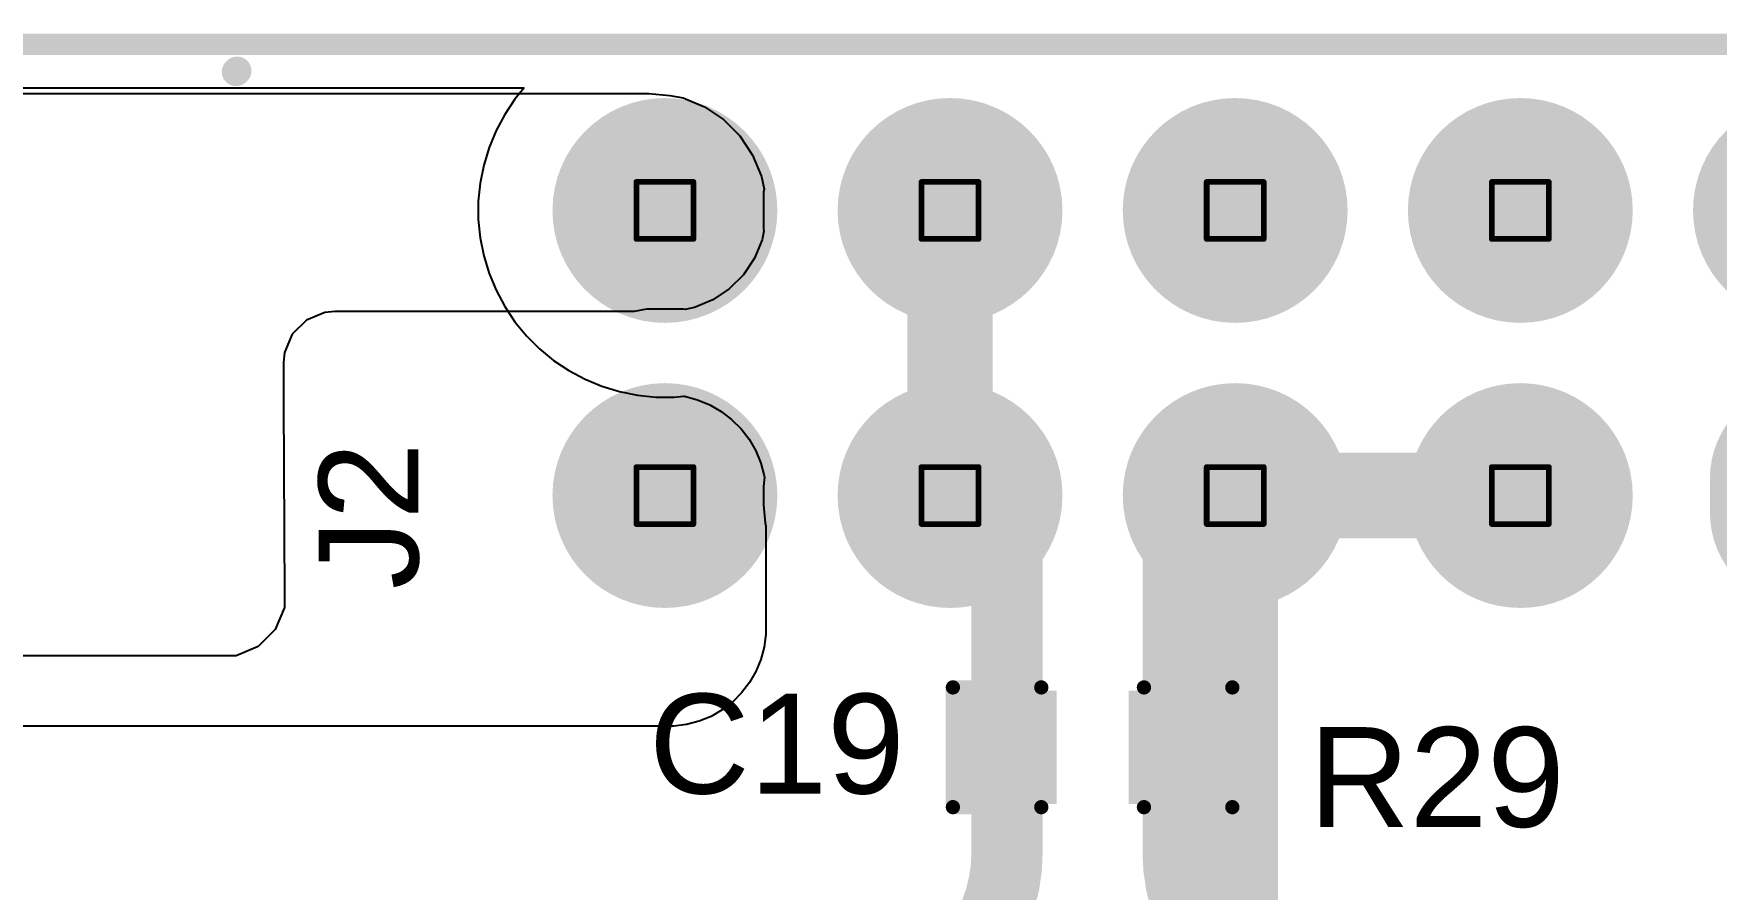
# Model space of a CAD drawing. Header units: inches. Extents: x 0 to 11.2, y -0.2 to 5.5.
# Drawn here: x 1.394 to 1.984, y 2.253 to 2.553 of the extents above; entities that cross this region are included whole.
import ezdxf

# ---------------------------------------------------------------- set-up
doc = ezdxf.new("R2010")
doc.units = ezdxf.units.IN
doc.header["$MEASUREMENT"] = 0
for name, color, linetype in [('Board Outline', 216, 'Continuous'), ('Bottom Layer', 5, 'Continuous'), ('Bottom Solder', 6, 'Continuous'), ('Drill Drawing', 1, 'Continuous'), ('Multi-Layer', 9, 'Continuous'), ('Pad Holes', 156, 'Continuous'), ('Top Layer', 1, 'Continuous'), ('Top Overlay', 2, 'Continuous'), ('Top Paste', 8, 'Continuous'), ('Top Solder', 216, 'Continuous')]:
    doc.layers.add(name, color=color, linetype=linetype)
doc.styles.add('Arial', font='', dxfattribs={"height": 0.2})
doc.styles.get('Arial').set_extended_font_data('Arial')

# ---------------------------------------------------------------- blocks, each defined once
blk = doc.blocks.new('SFH11_PBPC_D12_RA_BK_7')
at = {"layer": 'Bottom Layer'}
h = blk.add_hatch(color=5, dxfattribs=at)
edge = h.paths.add_edge_path()
edge.add_arc((0.25, 0.0500001), 0.035433, 0, 360)
h = blk.add_hatch(color=5, dxfattribs=at)
edge = h.paths.add_edge_path()
edge.add_arc((0.35, 0.0500001), 0.035433, 0, 360)
h = blk.add_hatch(color=5, dxfattribs=at)
edge = h.paths.add_edge_path()
edge.add_arc((0.45, 0.0500001), 0.035433, 0, 360)
h = blk.add_hatch(color=5, dxfattribs=at)
edge = h.paths.add_edge_path()
edge.add_arc((0.55, 0.0500001), 0.035433, 0, 360)
h = blk.add_hatch(color=5, dxfattribs=at)
edge = h.paths.add_edge_path()
edge.add_arc((0.15, -0.0499999), 0.035433, 0, 360)
h = blk.add_hatch(color=5, dxfattribs=at)
edge = h.paths.add_edge_path()
edge.add_arc((0.25, -0.0499999), 0.035433, 0, 360)
h = blk.add_hatch(color=5, dxfattribs=at)
edge = h.paths.add_edge_path()
edge.add_arc((0.35, -0.0499998), 0.035433, 0, 360)
h = blk.add_hatch(color=5, dxfattribs=at)
edge = h.paths.add_edge_path()
edge.add_arc((0.4500001, -0.0499998), 0.035433, 0, 360)
h = blk.add_hatch(color=5, dxfattribs=at)
edge = h.paths.add_edge_path()
edge.add_arc((0.55, -0.0499998), 0.035433, 0, 360)
at = {"layer": 'Bottom Solder'}
h = blk.add_hatch(color=6, dxfattribs=at)
edge = h.paths.add_edge_path()
edge.add_arc((0.15, 0.04409455), 0.0335275, 180, 360)
edge.add_line((0.1835275, 0.04409455), (0.1835275, 0.05590565))
edge.add_arc((0.15, 0.05590565), 0.0335275, 0, 180)
edge.add_line((0.1164725, 0.05590565000000001), (0.1164725, 0.04409455000000001))
h = blk.add_hatch(color=6, dxfattribs=at)
edge = h.paths.add_edge_path()
edge.add_arc((0.25, 0.0500001), 0.039433, 0, 360)
h = blk.add_hatch(color=6, dxfattribs=at)
edge = h.paths.add_edge_path()
edge.add_arc((0.35, 0.0500001), 0.039433, 0, 360)
h = blk.add_hatch(color=6, dxfattribs=at)
edge = h.paths.add_edge_path()
edge.add_arc((0.45, 0.0500001), 0.039433, 0, 360)
h = blk.add_hatch(color=6, dxfattribs=at)
edge = h.paths.add_edge_path()
edge.add_arc((0.55, 0.0500001), 0.039433, 0, 360)
h = blk.add_hatch(color=6, dxfattribs=at)
edge = h.paths.add_edge_path()
edge.add_arc((0.15, -0.0499999), 0.039433, 0, 360)
h = blk.add_hatch(color=6, dxfattribs=at)
edge = h.paths.add_edge_path()
edge.add_arc((0.25, -0.0499999), 0.039433, 0, 360)
h = blk.add_hatch(color=6, dxfattribs=at)
edge = h.paths.add_edge_path()
edge.add_arc((0.35, -0.0499998), 0.039433, 0, 360)
h = blk.add_hatch(color=6, dxfattribs=at)
edge = h.paths.add_edge_path()
edge.add_arc((0.4500001, -0.0499998), 0.039433, 0, 360)
h = blk.add_hatch(color=6, dxfattribs=at)
edge = h.paths.add_edge_path()
edge.add_arc((0.55, -0.0499998), 0.039433, 0, 360)
at = {"layer": 'Multi-Layer'}
h = blk.add_hatch(color=9, dxfattribs=at)
edge = h.paths.add_edge_path()
edge.add_arc((0.25, 0.0500001), 0.035433, 0, 360)
h = blk.add_hatch(color=9, dxfattribs=at)
edge = h.paths.add_edge_path()
edge.add_arc((0.35, 0.0500001), 0.035433, 0, 360)
h = blk.add_hatch(color=9, dxfattribs=at)
edge = h.paths.add_edge_path()
edge.add_arc((0.45, 0.0500001), 0.035433, 0, 360)
h = blk.add_hatch(color=9, dxfattribs=at)
edge = h.paths.add_edge_path()
edge.add_arc((0.55, 0.0500001), 0.035433, 0, 360)
h = blk.add_hatch(color=9, dxfattribs=at)
edge = h.paths.add_edge_path()
edge.add_arc((0.15, -0.0499999), 0.035433, 0, 360)
h = blk.add_hatch(color=9, dxfattribs=at)
edge = h.paths.add_edge_path()
edge.add_arc((0.25, -0.0499999), 0.035433, 0, 360)
h = blk.add_hatch(color=9, dxfattribs=at)
edge = h.paths.add_edge_path()
edge.add_arc((0.35, -0.0499998), 0.035433, 0, 360)
h = blk.add_hatch(color=9, dxfattribs=at)
edge = h.paths.add_edge_path()
edge.add_arc((0.4500001, -0.0499998), 0.035433, 0, 360)
h = blk.add_hatch(color=9, dxfattribs=at)
edge = h.paths.add_edge_path()
edge.add_arc((0.55, -0.0499998), 0.035433, 0, 360)
at = {"layer": 'Pad Holes'}
h = blk.add_hatch(color=7, dxfattribs=at)
edge = h.paths.add_edge_path()
edge.add_arc((0.25, 0.0500001), 0.0200787, 0, 360)
h = blk.add_hatch(color=7, dxfattribs=at)
edge = h.paths.add_edge_path()
edge.add_arc((0.35, 0.0500001), 0.0200787, 0, 360)
h = blk.add_hatch(color=7, dxfattribs=at)
edge = h.paths.add_edge_path()
edge.add_arc((0.45, 0.0500001), 0.0200787, 0, 360)
h = blk.add_hatch(color=7, dxfattribs=at)
edge = h.paths.add_edge_path()
edge.add_arc((0.55, 0.0500001), 0.0200787, 0, 360)
h = blk.add_hatch(color=7, dxfattribs=at)
edge = h.paths.add_edge_path()
edge.add_arc((0.25, -0.0499999), 0.0200787, 0, 360)
h = blk.add_hatch(color=7, dxfattribs=at)
edge = h.paths.add_edge_path()
edge.add_arc((0.35, -0.0499998), 0.0200787, 0, 360)
h = blk.add_hatch(color=7, dxfattribs=at)
edge = h.paths.add_edge_path()
edge.add_arc((0.4500001, -0.0499998), 0.0200787, 0, 360)
h = blk.add_hatch(color=7, dxfattribs=at)
edge = h.paths.add_edge_path()
edge.add_arc((0.55, -0.0499998), 0.0200787, 0, 360)
at = {"layer": 'Top Layer'}
h = blk.add_hatch(color=1, dxfattribs=at)
edge = h.paths.add_edge_path()
edge.add_arc((0.25, 0.0500001), 0.035433, 0, 360)
h = blk.add_hatch(color=1, dxfattribs=at)
edge = h.paths.add_edge_path()
edge.add_arc((0.35, 0.0500001), 0.035433, 0, 360)
h = blk.add_hatch(color=1, dxfattribs=at)
edge = h.paths.add_edge_path()
edge.add_arc((0.45, 0.0500001), 0.035433, 0, 360)
h = blk.add_hatch(color=1, dxfattribs=at)
edge = h.paths.add_edge_path()
edge.add_arc((0.55, 0.0500001), 0.035433, 0, 360)
h = blk.add_hatch(color=1, dxfattribs=at)
edge = h.paths.add_edge_path()
edge.add_arc((0.15, -0.0499999), 0.035433, 0, 360)
h = blk.add_hatch(color=1, dxfattribs=at)
edge = h.paths.add_edge_path()
edge.add_arc((0.25, -0.0499999), 0.035433, 0, 360)
h = blk.add_hatch(color=1, dxfattribs=at)
edge = h.paths.add_edge_path()
edge.add_arc((0.35, -0.0499998), 0.035433, 0, 360)
h = blk.add_hatch(color=1, dxfattribs=at)
edge = h.paths.add_edge_path()
edge.add_arc((0.4500001, -0.0499998), 0.035433, 0, 360)
h = blk.add_hatch(color=1, dxfattribs=at)
edge = h.paths.add_edge_path()
edge.add_arc((0.55, -0.0499998), 0.035433, 0, 360)
at = {"layer": 'Top Solder'}
h = blk.add_hatch(color=216, dxfattribs=at)
edge = h.paths.add_edge_path()
edge.add_arc((0.15, 0.04409455), 0.0335275, 180, 360)
edge.add_line((0.1835275, 0.04409455), (0.1835275, 0.05590565))
edge.add_arc((0.15, 0.05590565), 0.0335275, 0, 180)
edge.add_line((0.1164725, 0.05590565000000001), (0.1164725, 0.04409455000000001))
h = blk.add_hatch(color=216, dxfattribs=at)
edge = h.paths.add_edge_path()
edge.add_arc((0.25, 0.0500001), 0.039433, 0, 360)
h = blk.add_hatch(color=216, dxfattribs=at)
edge = h.paths.add_edge_path()
edge.add_arc((0.35, 0.0500001), 0.039433, 0, 360)
h = blk.add_hatch(color=216, dxfattribs=at)
edge = h.paths.add_edge_path()
edge.add_arc((0.45, 0.0500001), 0.039433, 0, 360)
h = blk.add_hatch(color=216, dxfattribs=at)
edge = h.paths.add_edge_path()
edge.add_arc((0.55, 0.0500001), 0.039433, 0, 360)
h = blk.add_hatch(color=216, dxfattribs=at)
edge = h.paths.add_edge_path()
edge.add_arc((0.15, -0.0499999), 0.039433, 0, 360)
h = blk.add_hatch(color=216, dxfattribs=at)
edge = h.paths.add_edge_path()
edge.add_arc((0.25, -0.0499999), 0.039433, 0, 360)
h = blk.add_hatch(color=216, dxfattribs=at)
edge = h.paths.add_edge_path()
edge.add_arc((0.35, -0.0499998), 0.039433, 0, 360)
h = blk.add_hatch(color=216, dxfattribs=at)
edge = h.paths.add_edge_path()
edge.add_arc((0.4500001, -0.0499998), 0.039433, 0, 360)
h = blk.add_hatch(color=216, dxfattribs=at)
edge = h.paths.add_edge_path()
edge.add_arc((0.55, -0.0499998), 0.039433, 0, 360)
at = {"layer": 'Top Overlay'}
blk.add_lwpolyline([(0.7003947, -0.0986052, 0.01, 0.01, 0), (0.7, -0.0989999, 0.01, 0.01, 0)], format="xyseb", dxfattribs=at)
for points in [[(0.6975, -0.0989999, 0.005, 0.005, 1), (0.7025, -0.0989999, 0.005, 0.005, 1)], [(0.6978947, -0.0986052, 0.005, 0.005, 1), (0.7028947, -0.0986052, 0.005, 0.005, 1)]]:
    blk.add_lwpolyline(points, format="xyseb", close=True, dxfattribs=at)
blk = doc.blocks.new('C___0603_66')
at = {"layer": 'Top Layer'}
for points in [[(-0.015, 0.0175), (-0.015, -0.0175), (-0.045, -0.0175), (-0.045, 0.0175)], [(0.045, 0.0175), (0.045, -0.0175), (0.015, -0.0175), (0.015, 0.0175)]]:
    blk.add_hatch(color=1, dxfattribs=at).paths.add_polyline_path(points)
at = {"layer": 'Top Paste'}
for points in [[(-0.015, 0.0175), (-0.015, -0.0175), (-0.045, -0.0175), (-0.045, 0.0175)], [(0.045, 0.0175), (0.045, -0.0175), (0.015, -0.0175), (0.015, 0.0175)]]:
    blk.add_hatch(color=8, dxfattribs=at).paths.add_polyline_path(points)
at = {"layer": 'Top Solder'}
for points in [[(-0.0126378, 0.0198622), (-0.0126378, -0.0198622), (-0.0473622, -0.0198622), (-0.0473622, 0.0198622)], [(0.0473622, 0.0198622), (0.0473622, -0.0198622), (0.0126378, -0.0198622), (0.0126378, 0.0198622)]]:
    blk.add_hatch(color=216, dxfattribs=at).paths.add_polyline_path(points)
at = {"layer": 'Top Overlay'}
for points in [[(-0.049, 0.021, 0.005, 0.005, 0), (-0.049, -0.021, 0.005, 0.005, 0)], [(-0.018, 0.021, 0.005, 0.005, 0), (-0.049, 0.021, 0.005, 0.005, 0)], [(0.049, 0.021, 0.005, 0.005, 0), (0.018, 0.021, 0.005, 0.005, 0)], [(0.049, 0.021, 0.005, 0.005, 0), (0.049, -0.021, 0.005, 0.005, 0)], [(-0.018, -0.021, 0.005, 0.005, 0), (-0.049, -0.021, 0.005, 0.005, 0)], [(0.049, -0.021, 0.005, 0.005, 0), (0.018, -0.021, 0.005, 0.005, 0)]]:
    blk.add_lwpolyline(points, format="xyseb", dxfattribs=at)
for points in [[(-0.05025, 0.021, 0.0025, 0.0025, 1), (-0.04775, 0.021, 0.0025, 0.0025, 1)], [(-0.05025, 0.021, 0.0025, 0.0025, 1), (-0.04775, 0.021, 0.0025, 0.0025, 1)], [(-0.01925, 0.021, 0.0025, 0.0025, 1), (-0.01675, 0.021, 0.0025, 0.0025, 1)], [(0.01675, 0.021, 0.0025, 0.0025, 1), (0.01925, 0.021, 0.0025, 0.0025, 1)], [(0.04775, 0.021, 0.0025, 0.0025, 1), (0.05025, 0.021, 0.0025, 0.0025, 1)], [(0.04775, 0.021, 0.0025, 0.0025, 1), (0.05025, 0.021, 0.0025, 0.0025, 1)], [(-0.05025, -0.021, 0.0025, 0.0025, 1), (-0.04775, -0.021, 0.0025, 0.0025, 1)], [(-0.05025, -0.021, 0.0025, 0.0025, 1), (-0.04775, -0.021, 0.0025, 0.0025, 1)], [(-0.01925, -0.021, 0.0025, 0.0025, 1), (-0.01675, -0.021, 0.0025, 0.0025, 1)], [(0.01675, -0.021, 0.0025, 0.0025, 1), (0.01925, -0.021, 0.0025, 0.0025, 1)], [(0.04775, -0.021, 0.0025, 0.0025, 1), (0.05025, -0.021, 0.0025, 0.0025, 1)], [(0.04775, -0.021, 0.0025, 0.0025, 1), (0.05025, -0.021, 0.0025, 0.0025, 1)]]:
    blk.add_lwpolyline(points, format="xyseb", close=True, dxfattribs=at)

msp = doc.modelspace()

# ---------------------------------------------------------------- linework, layer by layer
at = {"layer": 'Board Outline'}
msp.add_lwpolyline([(0.0098424, 2.5492132, 0.0075, 0.0075, 0), (4.320866, 2.5492132, 0.0075, 0.0075, 0)], format="xyseb", dxfattribs=at)
at = {"layer": 'Bottom Layer'}
for p, q in [((0.0299999, 2.5339198), (1.5659755, 2.5339198)), ((1.5659755, 2.5339198), (1.5627347, 2.5299709)), ((1.5627347, 2.5299709), (1.559163, 2.5246253)), ((1.559163, 2.5246253), (1.5561323, 2.5189554)), ((1.5561323, 2.5189554), (1.5536721, 2.5130158)), ((1.5536721, 2.5130158), (1.5518058, 2.5068636)), ((1.5518058, 2.5068636), (1.5505516, 2.5005581)), ((1.5505516, 2.5005581), (1.5499214, 2.49416)), ((1.5499214, 2.49416), (1.5499214, 2.487731)), ((1.5499214, 2.487731), (1.5505516, 2.4813329)), ((1.5505516, 2.4813329), (1.5518058, 2.4750274)), ((1.5518058, 2.4750274), (1.5536721, 2.4688752)), ((1.5536721, 2.4688752), (1.5561323, 2.4629356)), ((1.5561323, 2.4629356), (1.559163, 2.4572657)), ((1.559163, 2.4572657), (1.5627347, 2.4519201)), ((1.5627347, 2.4519201), (1.5668133, 2.4469504)), ((1.5668133, 2.4469504), (1.5713593, 2.4424044)), ((1.5713593, 2.4424044), (1.576329, 2.4383258)), ((1.576329, 2.4383258), (1.5816746, 2.4347541)), ((1.5816746, 2.4347541), (1.5873445, 2.4317234)), ((1.5873445, 2.4317234), (1.5932841, 2.4292632)), ((1.5932841, 2.4292632), (1.5994363, 2.4273969)), ((1.5994363, 2.4273969), (1.6057418, 2.4261427)), ((1.6057418, 2.4261427), (1.6121399, 2.4255125)), ((1.6121399, 2.4255125), (1.6185689, 2.4255125)), ((1.6185689, 2.4255125), (1.6218224, 2.425833)), ((1.6218224, 2.425833), (1.6222818, 2.4257725)), ((1.6222818, 2.4257725), (1.6267684, 2.4245704)), ((1.6267684, 2.4245704), (1.6310597, 2.4227929)), ((1.6310597, 2.4227929), (1.6350823, 2.4204706)), ((1.6350823, 2.4204706), (1.6387674, 2.417643)), ((1.6387674, 2.417643), (1.6420518, 2.4143586)), ((1.6420518, 2.4143586), (1.6448794, 2.4106735)), ((1.6448794, 2.4106735), (1.6472017, 2.4066509)), ((1.6472017, 2.4066509), (1.6489792, 2.4023596)), ((1.6489792, 2.4023596), (1.6501813, 2.397873)), ((1.6502418, 2.3974132), (1.6499214, 2.3941601)), ((1.6501813, 2.397873), (1.6502418, 2.3974132)), ((1.6499214, 2.3941601), (1.6499214, 2.3877311)), ((1.6499214, 2.3877311), (1.6505516, 2.381333)), ((1.6505516, 2.381333), (1.6507873, 2.3801478)), ((1.6507873, 2.3801478), (1.6507875, 2.344567)), ((1.6507875, 2.344567), (1.6507873, 2.3445669)), ((1.6507873, 2.3445669), (1.6507873, 2.3423013)), ((1.6501959, 2.3378087), (1.6490231, 2.3334319)), ((1.6507873, 2.3423013), (1.6501959, 2.3378087)), ((1.6490231, 2.3334319), (1.6472891, 2.3292455)), ((1.6450234, 2.3253213), (1.642265, 2.3217264)), ((1.6472891, 2.3292455), (1.6450234, 2.3253213)), ((1.642265, 2.3217264), (1.6390609, 2.3185223)), ((1.6315418, 2.3134982), (1.6273554, 2.3117642)), ((1.635466, 2.3157639), (1.6315418, 2.3134982)), ((1.6390609, 2.3185223), (1.635466, 2.3157639)), ((1.618486, 2.31), (0.9243185, 2.31)), ((1.6229786, 2.3105914), (1.618486, 2.31)), ((1.6273554, 2.3117642), (1.6229786, 2.3105914))]:
    msp.add_line(p, q, dxfattribs=at)
for points in [[(1.7153544, 2.3909456, 0.03, 0.03, 0), (1.7153544, 2.4909454, 0.03, 0.03, 0)], [(1.8153544, 2.2324881, 0.03, 0.03, 0), (1.8153544, 2.3909456, 0.03, 0.03, 0)], [(1.8153544, 2.3909456, 0.03, 0.03, 0), (1.9153541, 2.3909456, 0.03, 0.03, 0)]]:
    msp.add_lwpolyline(points, format="xyseb", dxfattribs=at)
for points in [[(1.7078544, 2.4909454, 0.015, 0.015, 1), (1.7228544, 2.4909454, 0.015, 0.015, 1)], [(1.7078544, 2.3909456, 0.015, 0.015, 1), (1.7228544, 2.3909456, 0.015, 0.015, 1)], [(1.8078544, 2.3909456, 0.015, 0.015, 1), (1.8228544, 2.3909456, 0.015, 0.015, 1)], [(1.8078544, 2.3909456, 0.015, 0.015, 1), (1.8228544, 2.3909456, 0.015, 0.015, 1)], [(1.9078541, 2.3909456, 0.015, 0.015, 1), (1.9228541, 2.3909456, 0.015, 0.015, 1)]]:
    msp.add_lwpolyline(points, format="xyseb", close=True, dxfattribs=at)
at = {"layer": 'Drill Drawing'}
for points in [[(1.6053544, 2.5009455, 0.002, 0.002, 0), (1.6253544, 2.5009455, 0.002, 0.002, 0)], [(1.6053544, 2.4809455, 0.002, 0.002, 0), (1.6053544, 2.5009455, 0.002, 0.002, 0)], [(1.6253544, 2.4809455, 0.002, 0.002, 0), (1.6253544, 2.5009455, 0.002, 0.002, 0)], [(1.7053543, 2.5009455, 0.002, 0.002, 0), (1.7253543, 2.5009455, 0.002, 0.002, 0)], [(1.7053543, 2.4809455, 0.002, 0.002, 0), (1.7053543, 2.5009455, 0.002, 0.002, 0)], [(1.7253543, 2.4809455, 0.002, 0.002, 0), (1.7253543, 2.5009455, 0.002, 0.002, 0)], [(1.8053544, 2.5009455, 0.002, 0.002, 0), (1.8253544, 2.5009455, 0.002, 0.002, 0)], [(1.8053544, 2.4809455, 0.002, 0.002, 0), (1.8053544, 2.5009455, 0.002, 0.002, 0)], [(1.8253544, 2.4809455, 0.002, 0.002, 0), (1.8253544, 2.5009455, 0.002, 0.002, 0)], [(1.9053544, 2.5009456, 0.002, 0.002, 0), (1.9253544, 2.5009456, 0.002, 0.002, 0)], [(1.9053544, 2.4809456, 0.002, 0.002, 0), (1.9053544, 2.5009456, 0.002, 0.002, 0)], [(1.9253544, 2.4809456, 0.002, 0.002, 0), (1.9253544, 2.5009456, 0.002, 0.002, 0)], [(1.6053544, 2.4809455, 0.002, 0.002, 0), (1.6253544, 2.4809455, 0.002, 0.002, 0)], [(1.7053543, 2.4809455, 0.002, 0.002, 0), (1.7253543, 2.4809455, 0.002, 0.002, 0)], [(1.8053544, 2.4809455, 0.002, 0.002, 0), (1.8253544, 2.4809455, 0.002, 0.002, 0)], [(1.9053544, 2.4809456, 0.002, 0.002, 0), (1.9253544, 2.4809456, 0.002, 0.002, 0)], [(1.6053544, 2.4009456, 0.002, 0.002, 0), (1.6253544, 2.4009456, 0.002, 0.002, 0)], [(1.6053544, 2.3809456, 0.002, 0.002, 0), (1.6053544, 2.4009456, 0.002, 0.002, 0)], [(1.6253544, 2.3809456, 0.002, 0.002, 0), (1.6253544, 2.4009456, 0.002, 0.002, 0)], [(1.7053544, 2.4009456, 0.002, 0.002, 0), (1.7253544, 2.4009456, 0.002, 0.002, 0)], [(1.7053544, 2.3809456, 0.002, 0.002, 0), (1.7053544, 2.4009456, 0.002, 0.002, 0)], [(1.7253544, 2.3809456, 0.002, 0.002, 0), (1.7253544, 2.4009456, 0.002, 0.002, 0)], [(1.8053544, 2.4009456, 0.002, 0.002, 0), (1.8253544, 2.4009456, 0.002, 0.002, 0)], [(1.8053544, 2.3809456, 0.002, 0.002, 0), (1.8053544, 2.4009456, 0.002, 0.002, 0)], [(1.8253544, 2.3809456, 0.002, 0.002, 0), (1.8253544, 2.4009456, 0.002, 0.002, 0)], [(1.9053544, 2.4009456, 0.002, 0.002, 0), (1.9253544, 2.4009456, 0.002, 0.002, 0)], [(1.9053544, 2.3809456, 0.002, 0.002, 0), (1.9053544, 2.4009456, 0.002, 0.002, 0)], [(1.9253544, 2.3809456, 0.002, 0.002, 0), (1.9253544, 2.4009456, 0.002, 0.002, 0)], [(1.6053544, 2.3809456, 0.002, 0.002, 0), (1.6253544, 2.3809456, 0.002, 0.002, 0)], [(1.7053544, 2.3809456, 0.002, 0.002, 0), (1.7253544, 2.3809456, 0.002, 0.002, 0)], [(1.8053544, 2.3809456, 0.002, 0.002, 0), (1.8253544, 2.3809456, 0.002, 0.002, 0)], [(1.9053544, 2.3809456, 0.002, 0.002, 0), (1.9253544, 2.3809456, 0.002, 0.002, 0)]]:
    msp.add_lwpolyline(points, format="xyseb", dxfattribs=at)
for points in [[(1.6048544, 2.5009455, 0.001, 0.001, 1), (1.6058544, 2.5009455, 0.001, 0.001, 1)], [(1.6048544, 2.5009455, 0.001, 0.001, 1), (1.6058544, 2.5009455, 0.001, 0.001, 1)], [(1.6248544, 2.5009455, 0.001, 0.001, 1), (1.6258544, 2.5009455, 0.001, 0.001, 1)], [(1.6248544, 2.5009455, 0.001, 0.001, 1), (1.6258544, 2.5009455, 0.001, 0.001, 1)], [(1.7048543, 2.5009455, 0.001, 0.001, 1), (1.7058543, 2.5009455, 0.001, 0.001, 1)], [(1.7048543, 2.5009455, 0.001, 0.001, 1), (1.7058543, 2.5009455, 0.001, 0.001, 1)], [(1.7248543, 2.5009455, 0.001, 0.001, 1), (1.7258543, 2.5009455, 0.001, 0.001, 1)], [(1.7248543, 2.5009455, 0.001, 0.001, 1), (1.7258543, 2.5009455, 0.001, 0.001, 1)], [(1.8048544, 2.5009455, 0.001, 0.001, 1), (1.8058544, 2.5009455, 0.001, 0.001, 1)], [(1.8048544, 2.5009455, 0.001, 0.001, 1), (1.8058544, 2.5009455, 0.001, 0.001, 1)], [(1.8248544, 2.5009455, 0.001, 0.001, 1), (1.8258544, 2.5009455, 0.001, 0.001, 1)], [(1.8248544, 2.5009455, 0.001, 0.001, 1), (1.8258544, 2.5009455, 0.001, 0.001, 1)], [(1.9048544, 2.5009456, 0.001, 0.001, 1), (1.9058544, 2.5009456, 0.001, 0.001, 1)], [(1.9048544, 2.5009456, 0.001, 0.001, 1), (1.9058544, 2.5009456, 0.001, 0.001, 1)], [(1.9248544, 2.5009456, 0.001, 0.001, 1), (1.9258544, 2.5009456, 0.001, 0.001, 1)], [(1.9248544, 2.5009456, 0.001, 0.001, 1), (1.9258544, 2.5009456, 0.001, 0.001, 1)], [(1.6048544, 2.4809455, 0.001, 0.001, 1), (1.6058544, 2.4809455, 0.001, 0.001, 1)], [(1.6048544, 2.4809455, 0.001, 0.001, 1), (1.6058544, 2.4809455, 0.001, 0.001, 1)], [(1.6248544, 2.4809455, 0.001, 0.001, 1), (1.6258544, 2.4809455, 0.001, 0.001, 1)], [(1.6248544, 2.4809455, 0.001, 0.001, 1), (1.6258544, 2.4809455, 0.001, 0.001, 1)], [(1.7048543, 2.4809455, 0.001, 0.001, 1), (1.7058543, 2.4809455, 0.001, 0.001, 1)], [(1.7048543, 2.4809455, 0.001, 0.001, 1), (1.7058543, 2.4809455, 0.001, 0.001, 1)], [(1.7248543, 2.4809455, 0.001, 0.001, 1), (1.7258543, 2.4809455, 0.001, 0.001, 1)], [(1.7248543, 2.4809455, 0.001, 0.001, 1), (1.7258543, 2.4809455, 0.001, 0.001, 1)], [(1.8048544, 2.4809455, 0.001, 0.001, 1), (1.8058544, 2.4809455, 0.001, 0.001, 1)], [(1.8048544, 2.4809455, 0.001, 0.001, 1), (1.8058544, 2.4809455, 0.001, 0.001, 1)], [(1.8248544, 2.4809455, 0.001, 0.001, 1), (1.8258544, 2.4809455, 0.001, 0.001, 1)], [(1.8248544, 2.4809455, 0.001, 0.001, 1), (1.8258544, 2.4809455, 0.001, 0.001, 1)], [(1.9048544, 2.4809456, 0.001, 0.001, 1), (1.9058544, 2.4809456, 0.001, 0.001, 1)], [(1.9048544, 2.4809456, 0.001, 0.001, 1), (1.9058544, 2.4809456, 0.001, 0.001, 1)], [(1.9248544, 2.4809456, 0.001, 0.001, 1), (1.9258544, 2.4809456, 0.001, 0.001, 1)], [(1.9248544, 2.4809456, 0.001, 0.001, 1), (1.9258544, 2.4809456, 0.001, 0.001, 1)], [(1.6048544, 2.4009456, 0.001, 0.001, 1), (1.6058544, 2.4009456, 0.001, 0.001, 1)], [(1.6048544, 2.4009456, 0.001, 0.001, 1), (1.6058544, 2.4009456, 0.001, 0.001, 1)], [(1.6248544, 2.4009456, 0.001, 0.001, 1), (1.6258544, 2.4009456, 0.001, 0.001, 1)], [(1.6248544, 2.4009456, 0.001, 0.001, 1), (1.6258544, 2.4009456, 0.001, 0.001, 1)], [(1.7048544, 2.4009456, 0.001, 0.001, 1), (1.7058544, 2.4009456, 0.001, 0.001, 1)], [(1.7048544, 2.4009456, 0.001, 0.001, 1), (1.7058544, 2.4009456, 0.001, 0.001, 1)], [(1.7248544, 2.4009456, 0.001, 0.001, 1), (1.7258544, 2.4009456, 0.001, 0.001, 1)], [(1.7248544, 2.4009456, 0.001, 0.001, 1), (1.7258544, 2.4009456, 0.001, 0.001, 1)], [(1.8048544, 2.4009456, 0.001, 0.001, 1), (1.8058544, 2.4009456, 0.001, 0.001, 1)], [(1.8048544, 2.4009456, 0.001, 0.001, 1), (1.8058544, 2.4009456, 0.001, 0.001, 1)], [(1.8248544, 2.4009456, 0.001, 0.001, 1), (1.8258544, 2.4009456, 0.001, 0.001, 1)], [(1.8248544, 2.4009456, 0.001, 0.001, 1), (1.8258544, 2.4009456, 0.001, 0.001, 1)], [(1.9048544, 2.4009456, 0.001, 0.001, 1), (1.9058544, 2.4009456, 0.001, 0.001, 1)], [(1.9048544, 2.4009456, 0.001, 0.001, 1), (1.9058544, 2.4009456, 0.001, 0.001, 1)], [(1.9248544, 2.4009456, 0.001, 0.001, 1), (1.9258544, 2.4009456, 0.001, 0.001, 1)], [(1.9248544, 2.4009456, 0.001, 0.001, 1), (1.9258544, 2.4009456, 0.001, 0.001, 1)], [(1.6048544, 2.3809456, 0.001, 0.001, 1), (1.6058544, 2.3809456, 0.001, 0.001, 1)], [(1.6048544, 2.3809456, 0.001, 0.001, 1), (1.6058544, 2.3809456, 0.001, 0.001, 1)], [(1.6248544, 2.3809456, 0.001, 0.001, 1), (1.6258544, 2.3809456, 0.001, 0.001, 1)], [(1.6248544, 2.3809456, 0.001, 0.001, 1), (1.6258544, 2.3809456, 0.001, 0.001, 1)], [(1.7048544, 2.3809456, 0.001, 0.001, 1), (1.7058544, 2.3809456, 0.001, 0.001, 1)], [(1.7048544, 2.3809456, 0.001, 0.001, 1), (1.7058544, 2.3809456, 0.001, 0.001, 1)], [(1.7248544, 2.3809456, 0.001, 0.001, 1), (1.7258544, 2.3809456, 0.001, 0.001, 1)], [(1.7248544, 2.3809456, 0.001, 0.001, 1), (1.7258544, 2.3809456, 0.001, 0.001, 1)], [(1.8048544, 2.3809456, 0.001, 0.001, 1), (1.8058544, 2.3809456, 0.001, 0.001, 1)], [(1.8048544, 2.3809456, 0.001, 0.001, 1), (1.8058544, 2.3809456, 0.001, 0.001, 1)], [(1.8248544, 2.3809456, 0.001, 0.001, 1), (1.8258544, 2.3809456, 0.001, 0.001, 1)], [(1.8248544, 2.3809456, 0.001, 0.001, 1), (1.8258544, 2.3809456, 0.001, 0.001, 1)], [(1.9048544, 2.3809456, 0.001, 0.001, 1), (1.9058544, 2.3809456, 0.001, 0.001, 1)], [(1.9048544, 2.3809456, 0.001, 0.001, 1), (1.9058544, 2.3809456, 0.001, 0.001, 1)], [(1.9248544, 2.3809456, 0.001, 0.001, 1), (1.9258544, 2.3809456, 0.001, 0.001, 1)], [(1.9248544, 2.3809456, 0.001, 0.001, 1), (1.9258544, 2.3809456, 0.001, 0.001, 1)]]:
    msp.add_lwpolyline(points, format="xyseb", close=True, dxfattribs=at)
at = {"layer": 'Top Layer'}
for p, q in [((1.18, 2.5319747), (1.6097576, 2.5319748)), ((1.6097576, 2.5319748), (1.6097578, 2.5319745)), ((1.6097578, 2.5319745), (1.6097579, 2.5319746)), ((1.6097579, 2.5319746), (1.6097592, 2.5319746)), ((1.6097592, 2.5319746), (1.6171207, 2.5313143)), ((1.6171207, 2.5313143), (1.6217259, 2.5303984)), ((1.6217259, 2.5303984), (1.6291929, 2.5273056)), ((1.6291929, 2.5273056), (1.635913, 2.5228154)), ((1.635913, 2.5228154), (1.6416279, 2.5171004)), ((1.6416279, 2.5171004), (1.6461179, 2.5103801)), ((1.6461179, 2.5103801), (1.6492105, 2.502913)), ((1.6492105, 2.502913), (1.650115, 2.498364)), ((1.650115, 2.498364), (1.6499213, 2.4973901)), ((1.6499213, 2.4973901), (1.6499213, 2.4845009)), ((1.6499213, 2.4845009), (1.6500601, 2.4838034)), ((1.6494248, 2.4806096), (1.6467539, 2.4741614)), ((1.6500601, 2.4838034), (1.6494248, 2.4806096)), ((1.6467539, 2.4741614), (1.6428763, 2.4683581)), ((1.6428763, 2.4683581), (1.637941, 2.4634227)), ((1.637941, 2.4634227), (1.6321378, 2.4595451)), ((1.496078, 2.4551678), (1.4896182, 2.4524921)), ((1.4995741, 2.4555121), (1.496078, 2.4551678)), ((1.4995742, 2.4555123), (1.4995741, 2.4555121)), ((1.6045552, 2.4555124), (1.4995742, 2.4555123)), ((1.6089098, 2.4563786), (1.6045552, 2.4555124)), ((1.621799, 2.4563786), (1.6089098, 2.4563786)), ((1.6224988, 2.4562394), (1.621799, 2.4563786)), ((1.6256895, 2.4568741), (1.6224988, 2.4562394)), ((1.6321378, 2.4595451), (1.6256895, 2.4568741)), ((1.4896182, 2.4524921), (1.484674, 2.447548)), ((1.484674, 2.447548), (1.4819982, 2.4410882)), ((1.4819982, 2.4410882), (1.4816539, 2.4375921)), ((1.4816539, 2.4375921), (1.481654, 2.4235969)), ((1.481654, 2.4235969), (1.481929, 2.3558947)), ((1.481929, 2.3558947), (1.4819288, 2.3558946)), ((1.4819288, 2.3558946), (1.4819288, 2.3516836)), ((1.4819288, 2.3516836), (1.4787059, 2.3439027)), ((1.4787059, 2.3439027), (1.4727507, 2.3379475)), ((1.4727507, 2.3379475), (1.4649698, 2.3347246)), ((1.4649698, 2.3347246), (0.8199793, 2.3347246))]:
    msp.add_line(p, q, dxfattribs=at)
for points in [[(1.7153543, 2.3909456, 0.03, 0.03, 0), (1.7153543, 2.4909456, 0.03, 0.03, 0)], [(1.7153543, 2.3909456, 0.025, 0.025, 0), (1.7153543, 2.4909455, 0.025, 0.025, 0)], [(1.7153543, 2.4909455, 0.008, 0.008, 0), (1.7153544, 2.4909454, 0.008, 0.008, 0)], [(1.7153543, 2.3909456, 0.025, 0.025, 0), (1.7153544, 2.3909456, 0.025, 0.025, 0)], [(1.7153544, 2.3909456, 0.025, 0.025, -0.4142135623730951), (1.7353542, 2.3709458, 0.025, 0.025, 0)], [(1.7953546, 2.3709458, 0.025, 0.025, -0.4142135623730951), (1.8153544, 2.3909456, 0.025, 0.025, 0)], [(1.8153544, 2.3909456, 0.025, 0.025, 0), (1.9153544, 2.3909456, 0.025, 0.025, 0)], [(1.7353542, 2.3026456, 0.025, 0.025, 0), (1.7353542, 2.3709458, 0.025, 0.025, 0)], [(1.7953546, 2.2657958, 0.025, 0.025, 0), (1.7953546, 2.3709458, 0.025, 0.025, 0)], [(1.7353542, 2.2657958, 0.025, 0.025, 0), (1.7353542, 2.3026456, 0.025, 0.025, 0)], [(1.7353542, 2.2657958, 0.025, 0.025, -0.1955727492239143), (1.719088, 2.2258002, 0.025, 0.025, 0)], [(1.8116208, 2.2258002, 0.025, 0.025, -0.1955727492239144), (1.7953546, 2.2657958, 0.025, 0.025, 0)]]:
    msp.add_lwpolyline(points, format="xyseb", dxfattribs=at)
for points in [[(1.7078543, 2.4909456, 0.015, 0.015, 1), (1.7228543, 2.4909456, 0.015, 0.015, 1)], [(1.7091043, 2.4909455, 0.0125, 0.0125, 1), (1.7216043, 2.4909455, 0.0125, 0.0125, 1)], [(1.7133543, 2.4909455, 0.004, 0.004, 1), (1.7173543, 2.4909455, 0.004, 0.004, 1)], [(1.7133544, 2.4909454, 0.004, 0.004, 1), (1.7173544, 2.4909454, 0.004, 0.004, 1)], [(1.7078543, 2.3909456, 0.015, 0.015, 1), (1.7228543, 2.3909456, 0.015, 0.015, 1)], [(1.7091043, 2.3909456, 0.0125, 0.0125, 1), (1.7216043, 2.3909456, 0.0125, 0.0125, 1)], [(1.7091043, 2.3909456, 0.0125, 0.0125, 1), (1.7216043, 2.3909456, 0.0125, 0.0125, 1)], [(1.7091044, 2.3909456, 0.0125, 0.0125, 1), (1.7216044, 2.3909456, 0.0125, 0.0125, 1)], [(1.7091044, 2.3909456, 0.0125, 0.0125, 1), (1.7216044, 2.3909456, 0.0125, 0.0125, 1)], [(1.8091044, 2.3909456, 0.0125, 0.0125, 1), (1.8216044, 2.3909456, 0.0125, 0.0125, 1)], [(1.8091044, 2.3909456, 0.0125, 0.0125, 1), (1.8216044, 2.3909456, 0.0125, 0.0125, 1)], [(1.9091044, 2.3909456, 0.0125, 0.0125, 1), (1.9216044, 2.3909456, 0.0125, 0.0125, 1)], [(1.7291042, 2.3709458, 0.0125, 0.0125, 1), (1.7416042, 2.3709458, 0.0125, 0.0125, 1)], [(1.7291042, 2.3709458, 0.0125, 0.0125, 1), (1.7416042, 2.3709458, 0.0125, 0.0125, 1)], [(1.7891046, 2.3709458, 0.0125, 0.0125, 1), (1.8016046, 2.3709458, 0.0125, 0.0125, 1)], [(1.7891046, 2.3709458, 0.0125, 0.0125, 1), (1.8016046, 2.3709458, 0.0125, 0.0125, 1)], [(1.7291042, 2.3026456, 0.0125, 0.0125, 1), (1.7416042, 2.3026456, 0.0125, 0.0125, 1)], [(1.7291042, 2.3026456, 0.0125, 0.0125, 1), (1.7416042, 2.3026456, 0.0125, 0.0125, 1)], [(1.7291042, 2.2657958, 0.0125, 0.0125, 1), (1.7416042, 2.2657958, 0.0125, 0.0125, 1)], [(1.7291042, 2.2657958, 0.0125, 0.0125, 1), (1.7416042, 2.2657958, 0.0125, 0.0125, 1)], [(1.7891046, 2.2657958, 0.0125, 0.0125, 1), (1.8016046, 2.2657958, 0.0125, 0.0125, 1)], [(1.7891046, 2.2657958, 0.0125, 0.0125, 1), (1.8016046, 2.2657958, 0.0125, 0.0125, 1)]]:
    msp.add_lwpolyline(points, format="xyseb", close=True, dxfattribs=at)

# ---------------------------------------------------------------- block references
at = {"rotation": 180}
for name, p in [('SFH11_PBPC_D12_RA_BK_7', (2.1653544, 2.4409457)), ('C___0603_66', (1.7653542, 2.3026456))]:
    msp.add_blockref(name, p, dxfattribs=at)

# ---------------------------------------------------------------- texts
at = {"layer": 'Top Overlay', "style": 'Arial'}
msp.add_text('J2', height=0.035, rotation=90, dxfattribs=at).set_placement((1.5289224, 2.3580146))
for s, p in [('C19', (1.6097723, 2.2864119)), ('R29', (1.8412453, 2.2747111))]:
    msp.add_text(s, height=0.035, dxfattribs=at).set_placement(p)

doc.saveas('drawing.dxf')
